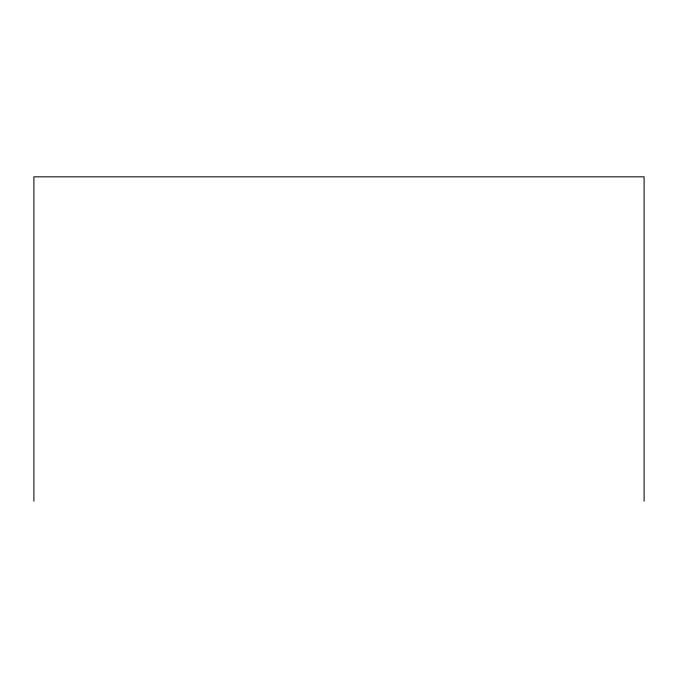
<?xml version="1.0" encoding="UTF-8"?>
<svg xmlns="http://www.w3.org/2000/svg" width="678" height="678" viewBox="0 0 678 678"><rect width="100%" height="100%" fill="white"/><g stroke="black" fill="none" stroke-linecap="round" stroke-linejoin="round"><path stroke-width="1.02" d="M644.1 501.169L644.1 176.831L33.9 176.831L33.9 501.169"/></g></svg>
